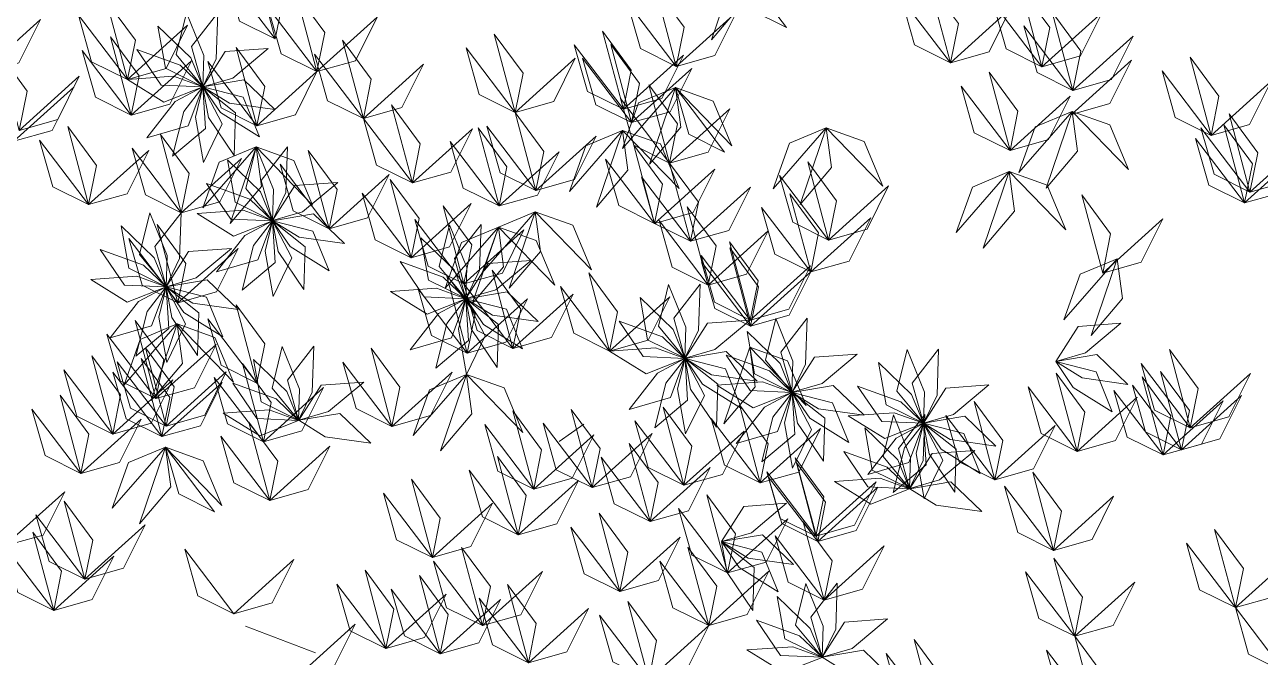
# Model space of a CAD drawing. Header units: inches. Extents: x 4350 to 28384, y -6772 to 993.
# Drawn here: x 19283.8 to 19375.3, y -725.1 to -678.2 of the extents above; entities that cross this region are included whole.
import ezdxf

# ---------------------------------------------------------------- set-up
doc = ezdxf.new("R2010")
doc.units = ezdxf.units.IN
doc.header["$MEASUREMENT"] = 0
doc.layers.add('ARREDAMENTO', color=2, linetype='Continuous', lineweight=18)

# ---------------------------------------------------------------- blocks, each defined once
blk = doc.blocks.new('jacaranda')
at = {"layer": 'ARREDAMENTO'}
for p, q in [((13878.14, 19468.052), (13876.322, 19469.325)), ((13876.322, 19469.325), (13878.14, 19468.052))]:
    blk.add_line(p, q, dxfattribs=at)
at = {"layer": 'ARREDAMENTO', "linetype": 'Continuous'}
blk.add_line((13901.378, 19454.361), (13896.198, 19452.372), dxfattribs=at)
at = {"layer": 'ARREDAMENTO', "lineweight": 0}
for points in [[(13861.298, 19498.724), (13863.952, 19500.045), (13864.929, 19503.498), (13861.298, 19498.724)], [(13864.929, 19503.498), (13864.539, 19500.559), (13866.855, 19497.818), (13864.929, 19503.498)], [(13899.165, 19497.875), (13898.58, 19500.781), (13900.708, 19503.671), (13899.165, 19497.875)], [(13899.165, 19497.875), (13901.819, 19499.196), (13902.796, 19502.649), (13899.165, 19497.875)], [(13849.164, 19496.109), (13848.579, 19499.015), (13850.707, 19501.905), (13849.164, 19496.109)], [(13869.471, 19495.837), (13868.886, 19498.743), (13871.013, 19501.633), (13869.471, 19495.837)], [(13842.395, 19495.809), (13841.81, 19498.715), (13843.937, 19501.605), (13842.395, 19495.809)], [(13849.164, 19496.109), (13851.818, 19497.43), (13852.795, 19500.883), (13849.164, 19496.109)], [(13896.081, 19495.458), (13895.496, 19498.364), (13897.623, 19501.254), (13896.081, 19495.458)], [(13842.395, 19495.809), (13839.542, 19496.616), (13837.942, 19499.828), (13842.395, 19495.809)], [(13840.098, 19494.063), (13839.513, 19496.969), (13841.641, 19499.859), (13840.098, 19494.063)], [(13842.395, 19495.809), (13845.048, 19497.13), (13846.025, 19500.583), (13842.395, 19495.809)], [(13849.164, 19496.109), (13846.312, 19496.916), (13844.712, 19500.128), (13849.164, 19496.109)], [(13869.471, 19495.837), (13866.618, 19496.644), (13865.019, 19499.856), (13869.471, 19495.837)], [(13869.471, 19495.837), (13872.125, 19497.158), (13873.102, 19500.611), (13869.471, 19495.837)], [(13896.081, 19495.458), (13898.735, 19496.779), (13899.712, 19500.232), (13896.081, 19495.458)], [(13903.413, 19499.819), (13903.533, 19496.412), (13904.536, 19494.336), (13905.366, 19497.306), (13903.413, 19499.819)], [(13905.744, 19499.8), (13904.467, 19496.639), (13904.54, 19494.334), (13906.506, 19496.71), (13905.744, 19499.8)], [(13910.113, 19494.867), (13909.528, 19497.774), (13911.655, 19500.664), (13910.113, 19494.867)], [(13896.081, 19495.458), (13893.228, 19496.265), (13891.629, 19499.477), (13896.081, 19495.458)], [(13910.113, 19494.867), (13907.26, 19495.674), (13905.661, 19498.887), (13910.113, 19494.867)], [(13910.113, 19494.867), (13912.767, 19496.189), (13913.744, 19499.642), (13910.113, 19494.867)], [(13921.017, 19495.299), (13918.165, 19496.106), (13916.565, 19499.318), (13921.017, 19495.299)], [(13840.098, 19494.063), (13837.246, 19494.87), (13835.646, 19498.082), (13840.098, 19494.063)], [(13840.098, 19494.063), (13842.752, 19495.384), (13843.729, 19498.837), (13840.098, 19494.063)], [(13873.39, 19492.659), (13872.805, 19495.565), (13874.933, 19498.455), (13873.39, 19492.659)], [(13881.403, 19492.435), (13880.818, 19495.342), (13882.946, 19498.232), (13881.403, 19492.435)], [(13907.865, 19498.834), (13905.414, 19496.467), (13904.542, 19494.331), (13907.305, 19495.702), (13907.865, 19498.834)], [(13909.829, 19492.237), (13909.244, 19495.143), (13911.372, 19498.033), (13909.829, 19492.237)], [(13872.779, 19491.671), (13872.194, 19494.577), (13874.322, 19497.467), (13872.779, 19491.671)], [(13873.39, 19492.659), (13876.044, 19493.98), (13877.021, 19497.433), (13873.39, 19492.659)], [(13881.403, 19492.435), (13884.057, 19493.756), (13885.034, 19497.209), (13881.403, 19492.435)], [(13892.643, 19491.977), (13892.058, 19494.883), (13894.186, 19497.773), (13892.643, 19491.977)], [(13899.703, 19497.169), (13902.314, 19494.978), (13904.529, 19494.335), (13902.877, 19496.939), (13899.703, 19497.169)], [(13900.533, 19491.439), (13899.948, 19494.345), (13902.075, 19497.235), (13900.533, 19491.439)], [(13909.411, 19497.09), (13906.208, 19495.924), (13904.543, 19494.327), (13907.625, 19494.456), (13909.411, 19497.09)], [(13829.87, 19490.726), (13829.285, 19493.632), (13831.413, 19496.522), (13829.87, 19490.726)], [(13840.206, 19492.273), (13837.354, 19493.08), (13835.754, 19496.293), (13840.206, 19492.273)], [(13873.39, 19492.659), (13870.538, 19493.466), (13868.938, 19496.678), (13873.39, 19492.659)], [(13872.779, 19491.671), (13875.433, 19492.992), (13876.41, 19496.445), (13872.779, 19491.671)], [(13881.403, 19492.435), (13878.551, 19493.242), (13876.951, 19496.454), (13881.403, 19492.435)], [(13892.643, 19491.977), (13895.297, 19493.298), (13896.274, 19496.751), (13892.643, 19491.977)], [(13900.533, 19491.439), (13903.187, 19492.76), (13904.164, 19496.213), (13900.533, 19491.439)], [(13909.829, 19492.237), (13906.977, 19493.044), (13905.377, 19496.256), (13909.829, 19492.237)], [(13909.829, 19492.237), (13912.483, 19493.558), (13913.46, 19497.011), (13909.829, 19492.237)], [(13918.132, 19491.097), (13917.547, 19494.003), (13919.674, 19496.893), (13918.132, 19491.097)], [(13829.87, 19490.726), (13832.524, 19492.047), (13833.501, 19495.5), (13829.87, 19490.726)], [(13844.756, 19489.607), (13844.171, 19492.513), (13846.298, 19495.403), (13844.756, 19489.607)], [(13872.779, 19491.671), (13869.927, 19492.477), (13868.327, 19495.69), (13872.779, 19491.671)], [(13892.643, 19491.977), (13889.791, 19492.783), (13888.191, 19495.996), (13892.643, 19491.977)], [(13900.533, 19491.439), (13897.68, 19492.246), (13896.081, 19495.458), (13900.533, 19491.439)], [(13829.87, 19490.726), (13827.018, 19491.533), (13825.418, 19494.745), (13829.87, 19490.726)], [(13844.756, 19489.607), (13847.409, 19490.928), (13848.386, 19494.381), (13844.756, 19489.607)], [(13869.962, 19488.675), (13869.377, 19491.581), (13871.505, 19494.471), (13869.962, 19488.675)], [(13899.19, 19492.638), (13902.565, 19493.113), (13904.525, 19494.329), (13901.484, 19494.843), (13899.19, 19492.638)], [(13900.338, 19490.611), (13903.229, 19492.417), (13904.525, 19494.325), (13901.538, 19493.558), (13900.338, 19490.611)], [(13902.213, 19489.225), (13904.119, 19492.051), (13904.527, 19494.321), (13902.11, 19492.406), (13902.213, 19489.225)], [(13904.488, 19488.722), (13905.08, 19492.079), (13904.53, 19494.319), (13903.101, 19491.586), (13904.488, 19488.722)], [(13906.772, 19489.188), (13905.947, 19492.495), (13904.534, 19494.318), (13904.34, 19491.24), (13906.772, 19489.188)], [(13908.669, 19490.543), (13906.57, 19493.229), (13904.537, 19494.319), (13905.612, 19491.428), (13908.669, 19490.543)], [(13910.113, 19494.867), (13906.713, 19495.105), (13904.542, 19494.324), (13907.41, 19493.188), (13910.113, 19494.867)], [(13918.132, 19491.097), (13915.279, 19491.904), (13913.68, 19495.116), (13918.132, 19491.097)], [(13918.538, 19490.293), (13915.685, 19491.099), (13914.086, 19494.312), (13918.538, 19490.293)], [(13844.756, 19489.607), (13841.903, 19490.414), (13840.303, 19493.626), (13844.756, 19489.607)], [(13869.523, 19494.27), (13866.731, 19493.275), (13865.349, 19489.963), (13869.523, 19494.27)], [(13865.892, 19489.496), (13868.546, 19490.817), (13869.523, 19494.27), (13865.892, 19489.496)], [(13869.523, 19494.27), (13869.133, 19491.331), (13871.449, 19488.59), (13869.523, 19494.27)], [(13869.523, 19494.27), (13872.259, 19493.129), (13873.464, 19489.749), (13869.523, 19494.27)], [(13869.962, 19488.675), (13872.616, 19489.996), (13873.593, 19493.449), (13869.962, 19488.675)], [(13840.15, 19492.496), (13837.358, 19491.501), (13835.977, 19488.189), (13840.15, 19492.496)], [(13840.15, 19492.496), (13839.761, 19489.557), (13842.076, 19486.816), (13840.15, 19492.496)], [(13840.15, 19492.496), (13842.887, 19491.355), (13844.092, 19487.975), (13840.15, 19492.496)], [(13869.962, 19488.675), (13867.11, 19489.481), (13865.51, 19492.694), (13869.962, 19488.675)], [(13889.013, 19487.203), (13888.428, 19490.109), (13890.555, 19492.999), (13889.013, 19487.203)], [(13826.985, 19486.524), (13826.4, 19489.43), (13828.527, 19492.32), (13826.985, 19486.524)], [(13879.861, 19486.639), (13879.276, 19489.545), (13881.403, 19492.435), (13879.861, 19486.639)], [(13889.013, 19487.203), (13891.666, 19488.524), (13892.643, 19491.977), (13889.013, 19487.203)], [(13827.391, 19485.719), (13826.806, 19488.625), (13828.933, 19491.515), (13827.391, 19485.719)], [(13826.985, 19486.524), (13829.639, 19487.845), (13830.616, 19491.298), (13826.985, 19486.524)], [(13858.359, 19491.281), (13855.567, 19490.286), (13854.185, 19486.974), (13858.359, 19491.281)], [(13858.359, 19491.281), (13857.969, 19488.343), (13860.285, 19485.601), (13858.359, 19491.281)], [(13858.359, 19491.281), (13861.095, 19490.14), (13862.3, 19486.76), (13858.359, 19491.281)], [(13873.442, 19491.092), (13870.65, 19490.097), (13869.269, 19486.785), (13873.442, 19491.092)], [(13873.442, 19491.092), (13873.053, 19488.154), (13875.368, 19485.412), (13873.442, 19491.092)], [(13873.442, 19491.092), (13876.179, 19489.951), (13877.384, 19486.571), (13873.442, 19491.092)], [(13879.861, 19486.639), (13877.008, 19487.446), (13875.409, 19490.658), (13879.861, 19486.639)], [(13879.861, 19486.639), (13882.515, 19487.96), (13883.492, 19491.413), (13879.861, 19486.639)], [(13882.597, 19485.498), (13882.012, 19488.404), (13884.139, 19491.294), (13882.597, 19485.498)], [(13889.013, 19487.203), (13886.16, 19488.009), (13884.56, 19491.222), (13889.013, 19487.203)], [(13906.13, 19484.999), (13905.545, 19487.905), (13907.672, 19490.795), (13906.13, 19484.999)], [(13912.994, 19485.597), (13912.409, 19488.503), (13914.537, 19491.393), (13912.994, 19485.597)], [(13826.985, 19486.524), (13824.132, 19487.33), (13822.533, 19490.543), (13826.985, 19486.524)], [(13827.391, 19485.719), (13824.538, 19486.526), (13822.939, 19489.738), (13827.391, 19485.719)], [(13827.391, 19485.719), (13830.045, 19487.04), (13831.022, 19490.493), (13827.391, 19485.719)], [(13871.074, 19484.2), (13870.489, 19487.106), (13872.616, 19489.996), (13871.074, 19484.2)], [(13882.597, 19485.498), (13885.251, 19486.819), (13886.228, 19490.272), (13882.597, 19485.498)], [(13900.585, 19489.872), (13897.793, 19488.876), (13896.411, 19485.565), (13900.585, 19489.872)], [(13898.255, 19489.891), (13898.374, 19486.484), (13899.378, 19484.408), (13900.207, 19487.379), (13898.255, 19489.891)], [(13900.585, 19489.872), (13899.309, 19486.712), (13899.381, 19484.406), (13901.347, 19486.783), (13900.585, 19489.872)], [(13900.585, 19489.872), (13900.196, 19486.933), (13902.511, 19484.192), (13900.585, 19489.872)], [(13900.585, 19489.872), (13903.321, 19488.731), (13904.527, 19485.351), (13900.585, 19489.872)], [(13906.13, 19484.999), (13908.784, 19486.32), (13909.761, 19489.773), (13906.13, 19484.999)], [(13912.994, 19485.597), (13915.648, 19486.918), (13916.625, 19490.371), (13912.994, 19485.597)], [(13871.074, 19484.2), (13873.728, 19485.521), (13874.705, 19488.974), (13871.074, 19484.2)], [(13882.597, 19485.498), (13879.744, 19486.305), (13878.145, 19489.517), (13882.597, 19485.498)], [(13895.178, 19483.813), (13894.593, 19486.719), (13896.721, 19489.609), (13895.178, 19483.813)], [(13902.707, 19488.907), (13900.255, 19486.539), (13899.383, 19484.403), (13902.146, 19485.774), (13902.707, 19488.907)], [(13906.13, 19484.999), (13903.277, 19485.806), (13901.678, 19489.018), (13906.13, 19484.999)], [(13912.994, 19485.597), (13910.142, 19486.403), (13908.542, 19489.616), (13912.994, 19485.597)], [(13844.808, 19488.04), (13842.016, 19487.045), (13840.634, 19483.733), (13844.808, 19488.04)], [(13844.808, 19488.04), (13844.418, 19485.101), (13846.734, 19482.36), (13844.808, 19488.04)], [(13844.808, 19488.04), (13847.544, 19486.899), (13848.749, 19483.519), (13844.808, 19488.04)], [(13858.198, 19482.969), (13857.614, 19485.875), (13859.741, 19488.765), (13858.198, 19482.969)], [(13871.074, 19484.2), (13868.221, 19485.006), (13866.622, 19488.219), (13871.074, 19484.2)], [(13868.42, 19482.878), (13867.835, 19485.785), (13869.962, 19488.675), (13868.42, 19482.878)], [(13895.178, 19483.813), (13897.832, 19485.134), (13898.809, 19488.587), (13895.178, 19483.813)], [(13858.198, 19482.969), (13855.346, 19483.775), (13853.746, 19486.988), (13858.198, 19482.969)], [(13858.198, 19482.969), (13860.852, 19484.29), (13861.829, 19487.743), (13858.198, 19482.969)], [(13868.42, 19482.878), (13871.074, 19484.2), (13872.051, 19487.653), (13868.42, 19482.878)], [(13889.109, 19481.663), (13888.524, 19484.569), (13890.651, 19487.459), (13889.109, 19481.663)], [(13895.178, 19483.813), (13892.326, 19484.62), (13890.726, 19487.832), (13895.178, 19483.813)], [(13894.544, 19487.241), (13897.155, 19485.05), (13899.371, 19484.407), (13897.718, 19487.011), (13894.544, 19487.241)], [(13904.252, 19487.162), (13901.049, 19485.996), (13899.384, 19484.4), (13902.466, 19484.528), (13904.252, 19487.162)], [(13837.888, 19480.521), (13837.303, 19483.427), (13839.431, 19486.317), (13837.888, 19480.521)], [(13859.517, 19480.607), (13858.932, 19483.513), (13861.059, 19486.403), (13859.517, 19480.607)], [(13868.42, 19482.878), (13865.567, 19483.685), (13863.968, 19486.898), (13868.42, 19482.878)], [(13889.109, 19481.663), (13891.763, 19482.984), (13892.74, 19486.437), (13889.109, 19481.663)], [(13859.517, 19480.607), (13862.171, 19481.928), (13863.148, 19485.381), (13859.517, 19480.607)], [(13867.111, 19479.636), (13866.526, 19482.542), (13868.654, 19485.432), (13867.111, 19479.636)], [(13885.201, 19479.718), (13884.616, 19482.624), (13886.744, 19485.514), (13885.201, 19479.718)], [(13889.109, 19481.663), (13886.256, 19482.469), (13884.657, 19485.682), (13889.109, 19481.663)], [(13904.954, 19484.94), (13901.554, 19485.177), (13899.384, 19484.396), (13902.251, 19483.26), (13904.954, 19484.94)], [(13837.888, 19480.521), (13835.036, 19481.327), (13833.436, 19484.54), (13837.888, 19480.521)], [(13859.517, 19480.607), (13856.664, 19481.414), (13855.065, 19484.626), (13859.517, 19480.607)], [(13867.111, 19479.636), (13869.765, 19480.957), (13870.742, 19484.41), (13867.111, 19479.636)], [(13879.913, 19485.072), (13877.121, 19484.077), (13875.739, 19480.765), (13879.913, 19485.072)], [(13879.913, 19485.072), (13879.524, 19482.133), (13881.839, 19479.392), (13879.913, 19485.072)], [(13879.913, 19485.072), (13882.649, 19483.931), (13883.855, 19480.551), (13879.913, 19485.072)], [(13885.201, 19479.718), (13887.855, 19481.039), (13888.832, 19484.492), (13885.201, 19479.718)], [(13894.031, 19482.711), (13897.406, 19483.185), (13899.367, 19484.401), (13896.325, 19484.915), (13894.031, 19482.711)], [(13895.18, 19480.683), (13898.07, 19482.489), (13899.367, 19484.397), (13896.379, 19483.63), (13895.18, 19480.683)], [(13897.054, 19479.298), (13898.96, 19482.123), (13899.368, 19484.394), (13896.951, 19482.478), (13897.054, 19479.298)], [(13899.33, 19478.794), (13899.921, 19482.151), (13899.371, 19484.391), (13897.942, 19481.658), (13899.33, 19478.794)], [(13901.613, 19479.26), (13900.789, 19482.568), (13899.375, 19484.39), (13899.181, 19481.312), (13901.613, 19479.26)], [(13903.51, 19480.615), (13901.411, 19483.301), (13899.378, 19484.391), (13900.453, 19481.5), (13903.51, 19480.615)], [(13906.13, 19484.999), (13906.249, 19481.593), (13907.253, 19479.516), (13908.082, 19482.487), (13906.13, 19484.999)], [(13908.46, 19484.98), (13907.184, 19481.82), (13907.256, 19479.514), (13909.222, 19481.891), (13908.46, 19484.98)], [(13867.111, 19479.636), (13864.259, 19480.442), (13862.659, 19483.655), (13867.111, 19479.636)], [(13882.649, 19483.931), (13879.857, 19482.936), (13878.475, 19479.624), (13882.649, 19483.931)], [(13885.201, 19479.718), (13882.349, 19480.524), (13880.749, 19483.737), (13885.201, 19479.718)], [(13882.649, 19483.931), (13882.26, 19480.993), (13884.575, 19478.251), (13882.649, 19483.931)], [(13882.649, 19483.931), (13885.385, 19482.79), (13886.591, 19479.41), (13882.649, 19483.931)], [(13883.93, 19484.113), (13884.05, 19480.707), (13885.054, 19478.63), (13885.883, 19481.601), (13883.93, 19484.113)], [(13886.261, 19484.094), (13884.984, 19480.934), (13885.057, 19478.629), (13887.023, 19481.005), (13886.261, 19484.094)], [(13906.374, 19478.317), (13905.789, 19481.223), (13907.917, 19484.113), (13906.374, 19478.317)], [(13910.582, 19484.015), (13908.13, 19481.647), (13907.258, 19479.511), (13910.021, 19480.883), (13910.582, 19484.015)], [(13863.995, 19477.044), (13863.41, 19479.95), (13865.537, 19482.84), (13863.995, 19477.044)], [(13888.382, 19483.129), (13885.931, 19480.761), (13885.059, 19478.626), (13887.822, 19479.997), (13888.382, 19483.129)], [(13906.374, 19478.317), (13909.028, 19479.638), (13910.005, 19483.091), (13906.374, 19478.317)], [(13836.823, 19481.583), (13836.433, 19478.644), (13838.748, 19475.903), (13836.823, 19481.583)], [(13836.823, 19481.583), (13839.559, 19480.442), (13840.764, 19477.062), (13836.823, 19481.583)], [(13863.969, 19476.588), (13863.384, 19479.494), (13865.512, 19482.384), (13863.969, 19476.588)], [(13863.995, 19477.044), (13866.649, 19478.365), (13867.626, 19481.818), (13863.995, 19477.044)], [(13906.374, 19478.317), (13903.522, 19479.124), (13901.922, 19482.336), (13906.374, 19478.317)], [(13902.419, 19482.349), (13905.031, 19480.159), (13907.246, 19479.515), (13905.593, 19482.119), (13902.419, 19482.349)], [(13912.127, 19482.27), (13908.924, 19481.104), (13907.259, 19479.508), (13910.341, 19479.637), (13912.127, 19482.27)], [(13863.969, 19476.588), (13861.117, 19477.395), (13859.517, 19480.607), (13863.969, 19476.588)], [(13863.995, 19477.044), (13861.142, 19477.85), (13859.543, 19481.063), (13863.995, 19477.044)], [(13863.969, 19476.588), (13866.623, 19477.909), (13867.6, 19481.362), (13863.969, 19476.588)], [(13880.22, 19481.464), (13882.831, 19479.273), (13885.046, 19478.629), (13883.394, 19481.234), (13880.22, 19481.464)], [(13881.57, 19474.943), (13880.986, 19477.85), (13883.113, 19480.74), (13881.57, 19474.943)], [(13889.928, 19481.385), (13886.725, 19480.219), (13885.06, 19478.622), (13888.142, 19478.751), (13889.928, 19481.385)], [(13867.705, 19479.693), (13867.824, 19476.287), (13868.828, 19474.21), (13869.658, 19477.181), (13867.705, 19479.693)], [(13870.036, 19479.675), (13868.759, 19476.514), (13868.832, 19474.209), (13870.798, 19476.585), (13870.036, 19479.675)], [(13874.405, 19474.742), (13873.82, 19477.648), (13875.947, 19480.538), (13874.405, 19474.742)], [(13881.57, 19474.943), (13884.224, 19476.264), (13885.201, 19479.718), (13881.57, 19474.943)], [(13884.953, 19474.584), (13884.368, 19477.49), (13886.496, 19480.38), (13884.953, 19474.584)], [(13901.906, 19477.819), (13905.281, 19478.293), (13907.242, 19479.509), (13904.2, 19480.024), (13901.906, 19477.819)], [(13912.829, 19480.048), (13909.429, 19480.285), (13907.259, 19479.504), (13910.127, 19478.368), (13912.829, 19480.048)], [(13874.405, 19474.742), (13871.552, 19475.549), (13869.953, 19478.761), (13874.405, 19474.742)], [(13874.405, 19474.742), (13877.058, 19476.063), (13878.035, 19479.516), (13874.405, 19474.742)], [(13881.57, 19474.943), (13878.718, 19475.75), (13877.118, 19478.963), (13881.57, 19474.943)], [(13879.707, 19476.933), (13883.082, 19477.408), (13885.042, 19478.623), (13882.001, 19479.138), (13879.707, 19476.933)], [(13884.953, 19474.584), (13887.607, 19475.905), (13888.584, 19479.358), (13884.953, 19474.584)], [(13890.63, 19479.162), (13887.23, 19479.4), (13885.059, 19478.618), (13887.927, 19477.483), (13890.63, 19479.162)], [(13903.055, 19475.791), (13905.945, 19477.597), (13907.242, 19479.505), (13904.254, 19478.738), (13903.055, 19475.791)], [(13904.929, 19474.406), (13906.835, 19477.232), (13907.243, 19479.502), (13904.826, 19477.586), (13904.929, 19474.406)], [(13907.205, 19473.903), (13907.796, 19477.259), (13907.246, 19479.499), (13905.817, 19476.766), (13907.205, 19473.903)], [(13909.488, 19474.369), (13908.664, 19477.676), (13907.25, 19479.498), (13907.056, 19476.42), (13909.488, 19474.369)], [(13911.385, 19475.723), (13909.286, 19478.409), (13907.254, 19479.499), (13908.328, 19476.608), (13911.385, 19475.723)], [(13872.157, 19478.709), (13869.705, 19476.341), (13868.834, 19474.206), (13871.597, 19475.577), (13872.157, 19478.709)], [(13884.953, 19474.584), (13882.101, 19475.391), (13880.501, 19478.603), (13884.953, 19474.584)], [(13880.856, 19474.905), (13883.746, 19476.712), (13885.042, 19478.62), (13882.055, 19477.853), (13880.856, 19474.905)], [(13882.73, 19473.52), (13884.636, 19476.346), (13885.044, 19478.616), (13882.627, 19476.7), (13882.73, 19473.52)], [(13885.006, 19473.017), (13885.597, 19476.374), (13885.047, 19478.614), (13883.618, 19475.88), (13885.006, 19473.017)], [(13887.289, 19473.483), (13886.464, 19476.79), (13885.051, 19478.613), (13884.857, 19475.534), (13887.289, 19473.483)], [(13889.186, 19474.838), (13887.087, 19477.523), (13885.054, 19478.613), (13886.129, 19475.722), (13889.186, 19474.838)], [(13900.531, 19472.367), (13899.946, 19475.273), (13902.073, 19478.163), (13900.531, 19472.367)], [(13859.778, 19477.17), (13859.897, 19473.764), (13860.901, 19471.687), (13861.731, 19474.658), (13859.778, 19477.17)], [(13862.108, 19477.151), (13860.832, 19473.991), (13860.904, 19471.685), (13862.871, 19474.062), (13862.108, 19477.151)], [(13863.995, 19477.044), (13866.606, 19474.853), (13868.821, 19474.209), (13867.168, 19476.814), (13863.995, 19477.044)], [(13873.702, 19476.965), (13870.5, 19475.799), (13868.835, 19474.202), (13871.917, 19474.331), (13873.702, 19476.965)], [(13900.531, 19472.367), (13903.185, 19473.688), (13904.162, 19477.141), (13900.531, 19472.367)], [(13908.01, 19471.222), (13907.425, 19474.128), (13909.552, 19477.018), (13908.01, 19471.222)], [(13836.547, 19476.805), (13839.158, 19474.614), (13841.373, 19473.971), (13839.72, 19476.575), (13836.547, 19476.805)], [(13864.23, 19476.186), (13861.778, 19473.818), (13860.907, 19471.682), (13863.669, 19473.054), (13864.23, 19476.186)], [(13906.427, 19476.75), (13903.634, 19475.755), (13902.253, 19472.443), (13906.427, 19476.75)], [(13906.427, 19476.75), (13906.037, 19473.811), (13908.353, 19471.07), (13906.427, 19476.75)], [(13906.427, 19476.75), (13909.163, 19475.609), (13910.368, 19472.229), (13906.427, 19476.75)], [(13908.01, 19471.222), (13910.663, 19472.543), (13911.64, 19475.996), (13908.01, 19471.222)], [(13896.317, 19475.099), (13896.436, 19471.692), (13897.44, 19469.616), (13898.27, 19472.586), (13896.317, 19475.099)], [(13898.648, 19475.08), (13897.371, 19471.919), (13897.444, 19469.614), (13899.41, 19471.99), (13898.648, 19475.08)], [(13908.01, 19471.222), (13905.157, 19472.029), (13903.557, 19475.241), (13908.01, 19471.222)], [(13831.404, 19469.051), (13830.819, 19471.957), (13832.946, 19474.847), (13831.404, 19469.051)], [(13836.033, 19472.275), (13839.409, 19472.749), (13841.369, 19473.965), (13838.328, 19474.479), (13836.033, 19472.275)], [(13850.041, 19474.882), (13850.161, 19471.476), (13851.164, 19469.399), (13851.994, 19472.37), (13850.041, 19474.882)], [(13852.372, 19474.863), (13851.095, 19471.703), (13851.168, 19469.398), (13853.134, 19471.774), (13852.372, 19474.863)], [(13856.068, 19474.52), (13858.679, 19472.329), (13860.894, 19471.686), (13859.241, 19474.29), (13856.068, 19474.52)], [(13864.021, 19475.021), (13861.229, 19474.026), (13859.848, 19470.714), (13864.021, 19475.021)], [(13865.775, 19474.441), (13862.572, 19473.275), (13860.908, 19471.679), (13863.989, 19471.808), (13865.775, 19474.441)], [(13863.481, 19472.513), (13866.857, 19472.988), (13868.817, 19474.203), (13865.776, 19474.718), (13863.481, 19472.513)], [(13864.021, 19475.021), (13863.632, 19472.082), (13865.947, 19469.341), (13864.021, 19475.021)], [(13864.63, 19470.485), (13867.521, 19472.292), (13868.817, 19474.2), (13865.83, 19473.433), (13864.63, 19470.485)], [(13866.505, 19469.1), (13868.41, 19471.926), (13868.819, 19474.196), (13866.401, 19472.28), (13866.505, 19469.1)], [(13868.78, 19468.597), (13869.372, 19471.954), (13868.822, 19474.194), (13867.392, 19471.46), (13868.78, 19468.597)], [(13871.064, 19469.063), (13870.239, 19472.37), (13868.825, 19474.193), (13868.631, 19471.114), (13871.064, 19469.063)], [(13872.96, 19470.418), (13870.862, 19473.103), (13868.829, 19474.193), (13869.904, 19471.302), (13872.96, 19470.418)], [(13874.405, 19474.742), (13871.004, 19474.98), (13868.834, 19474.198), (13871.702, 19473.063), (13874.405, 19474.742)], [(13890.532, 19469.155), (13889.947, 19472.061), (13892.075, 19474.951), (13890.532, 19469.155)], [(13907.246, 19469.18), (13906.661, 19472.087), (13908.788, 19474.977), (13907.246, 19469.18)], [(13907.563, 19468.401), (13906.978, 19471.308), (13909.106, 19474.198), (13907.563, 19468.401)], [(13911.206, 19468.584), (13910.621, 19471.49), (13912.748, 19474.38), (13911.206, 19468.584)], [(13831.404, 19469.051), (13834.058, 19470.372), (13835.034, 19473.825), (13831.404, 19469.051)], [(13837.182, 19470.247), (13840.073, 19472.053), (13841.369, 19473.961), (13838.382, 19473.194), (13837.182, 19470.247)], [(13854.493, 19473.898), (13852.042, 19471.53), (13851.17, 19469.395), (13853.933, 19470.766), (13854.493, 19473.898)], [(13890.532, 19469.155), (13893.186, 19470.476), (13894.163, 19473.929), (13890.532, 19469.155)], [(13900.769, 19474.115), (13898.318, 19471.747), (13897.446, 19469.611), (13900.209, 19470.982), (13900.769, 19474.115)], [(13900.052, 19468.016), (13899.467, 19470.922), (13901.594, 19473.812), (13900.052, 19468.016)], [(13907.246, 19469.18), (13909.9, 19470.502), (13910.877, 19473.955), (13907.246, 19469.18)], [(13911.206, 19468.584), (13913.86, 19469.905), (13914.837, 19473.358), (13911.206, 19468.584)], [(13831.404, 19469.051), (13828.551, 19469.858), (13826.952, 19473.07), (13831.404, 19469.051)], [(13832.06, 19467.428), (13831.475, 19470.335), (13833.602, 19473.225), (13832.06, 19467.428)], [(13833.426, 19467.044), (13832.841, 19469.95), (13834.969, 19472.84), (13833.426, 19467.044)], [(13839.792, 19467.31), (13839.208, 19470.216), (13841.335, 19473.106), (13839.792, 19467.31)], [(13866.477, 19472.219), (13863.077, 19472.456), (13860.907, 19471.675), (13863.775, 19470.539), (13866.477, 19472.219)], [(13885.006, 19473.017), (13882.213, 19472.022), (13880.832, 19468.71), (13885.006, 19473.017)], [(13885.006, 19473.017), (13884.616, 19470.078), (13886.931, 19467.337), (13885.006, 19473.017)], [(13885.006, 19473.017), (13887.742, 19471.876), (13888.947, 19468.496), (13885.006, 19473.017)], [(13890.532, 19469.155), (13887.68, 19469.961), (13886.08, 19473.174), (13890.532, 19469.155)], [(13892.607, 19472.449), (13895.218, 19470.258), (13897.433, 19469.615), (13895.781, 19472.219), (13892.607, 19472.449)], [(13902.315, 19472.37), (13899.112, 19471.204), (13897.447, 19469.607), (13900.529, 19469.736), (13902.315, 19472.37)], [(13900.052, 19468.016), (13902.706, 19469.337), (13903.683, 19472.79), (13900.052, 19468.016)], [(13907.246, 19469.18), (13904.393, 19469.987), (13902.794, 19473.2), (13907.246, 19469.18)], [(13907.563, 19468.401), (13904.711, 19469.208), (13903.111, 19472.421), (13907.563, 19468.401)], [(13911.206, 19468.584), (13908.353, 19469.39), (13906.754, 19472.603), (13911.206, 19468.584)], [(13907.563, 19468.401), (13910.217, 19469.722), (13911.194, 19473.175), (13907.563, 19468.401)], [(13832.06, 19467.428), (13829.207, 19468.235), (13827.608, 19471.448), (13832.06, 19467.428)], [(13832.06, 19467.428), (13834.713, 19468.749), (13835.69, 19472.203), (13832.06, 19467.428)], [(13833.426, 19467.044), (13836.08, 19468.365), (13837.057, 19471.818), (13833.426, 19467.044)], [(13839.792, 19467.31), (13842.446, 19468.631), (13843.423, 19472.084), (13839.792, 19467.31)], [(13846.331, 19472.233), (13848.942, 19470.042), (13851.157, 19469.398), (13849.505, 19472.003), (13846.331, 19472.233)], [(13856.039, 19472.153), (13852.836, 19470.988), (13851.171, 19469.391), (13854.253, 19469.52), (13856.039, 19472.153)], [(13855.554, 19469.99), (13858.929, 19470.464), (13860.89, 19471.68), (13857.848, 19472.194), (13855.554, 19469.99)], [(13856.703, 19467.962), (13859.593, 19469.768), (13860.89, 19471.676), (13857.902, 19470.909), (13856.703, 19467.962)], [(13858.577, 19466.577), (13860.483, 19469.402), (13860.892, 19471.673), (13858.474, 19469.757), (13858.577, 19466.577)], [(13860.853, 19466.074), (13861.445, 19469.43), (13860.894, 19471.67), (13859.465, 19468.937), (13860.853, 19466.074)], [(13863.137, 19466.54), (13862.312, 19469.847), (13860.898, 19471.669), (13860.704, 19468.591), (13863.137, 19466.54)], [(13865.033, 19467.894), (13862.935, 19470.58), (13860.902, 19471.67), (13861.977, 19468.779), (13865.033, 19467.894)], [(13900.052, 19468.016), (13897.199, 19468.823), (13895.6, 19472.035), (13900.052, 19468.016)], [(13913.561, 19465.673), (13912.976, 19468.579), (13915.103, 19471.469), (13913.561, 19465.673)], [(13833.426, 19467.044), (13830.574, 19467.85), (13828.974, 19471.063), (13833.426, 19467.044)], [(13839.792, 19467.31), (13836.94, 19468.117), (13835.34, 19471.329), (13839.792, 19467.31)], [(13845.875, 19465.202), (13845.29, 19468.108), (13847.417, 19470.998), (13845.875, 19465.202)], [(13863.251, 19464.971), (13862.666, 19467.878), (13864.794, 19470.768), (13863.251, 19464.971)], [(13868.907, 19464.794), (13868.322, 19467.701), (13870.449, 19470.591), (13868.907, 19464.794)], [(13845.818, 19467.702), (13849.193, 19468.177), (13851.153, 19469.392), (13848.112, 19469.907), (13845.818, 19467.702)], [(13845.875, 19465.202), (13848.528, 19466.523), (13849.505, 19469.976), (13845.875, 19465.202)], [(13851.066, 19470.033), (13851.185, 19466.626), (13852.189, 19464.55), (13853.019, 19467.521), (13851.066, 19470.033)], [(13856.741, 19469.931), (13853.341, 19470.169), (13851.17, 19469.387), (13854.038, 19468.252), (13856.741, 19469.931)], [(13853.397, 19470.014), (13852.12, 19466.854), (13852.193, 19464.548), (13854.159, 19466.925), (13853.397, 19470.014)], [(13863.251, 19464.971), (13865.905, 19466.293), (13866.882, 19469.746), (13863.251, 19464.971)], [(13875.705, 19464.623), (13875.12, 19467.53), (13877.248, 19470.42), (13875.705, 19464.623)], [(13880.03, 19464.515), (13879.445, 19467.421), (13881.573, 19470.311), (13880.03, 19464.515)], [(13892.093, 19467.918), (13895.469, 19468.393), (13897.429, 19469.609), (13894.388, 19470.123), (13892.093, 19467.918)], [(13903.017, 19470.147), (13899.617, 19470.385), (13897.446, 19469.604), (13900.314, 19468.468), (13903.017, 19470.147)], [(13913.561, 19465.673), (13910.708, 19466.479), (13909.108, 19469.692), (13913.561, 19465.673)], [(13913.561, 19465.673), (13916.214, 19466.994), (13917.191, 19470.447), (13913.561, 19465.673)], [(13845.875, 19465.202), (13843.022, 19466.009), (13841.422, 19469.221), (13845.875, 19465.202)], [(13846.966, 19465.674), (13849.857, 19467.481), (13851.153, 19469.388), (13848.166, 19468.622), (13846.966, 19465.674)], [(13848.841, 19464.289), (13850.747, 19467.115), (13851.155, 19469.385), (13848.738, 19467.469), (13848.841, 19464.289)], [(13851.116, 19463.786), (13851.708, 19467.143), (13851.158, 19469.383), (13849.729, 19466.649), (13851.116, 19463.786)], [(13853.4, 19464.252), (13852.575, 19467.559), (13851.161, 19469.382), (13850.968, 19466.303), (13853.4, 19464.252)], [(13855.297, 19465.606), (13853.198, 19468.292), (13851.165, 19469.382), (13852.24, 19466.491), (13855.297, 19465.606)], [(13855.518, 19469.049), (13853.066, 19466.681), (13852.195, 19464.545), (13854.958, 19465.916), (13855.518, 19469.049)], [(13863.251, 19464.971), (13860.399, 19465.778), (13858.799, 19468.991), (13863.251, 19464.971)], [(13868.907, 19464.794), (13866.054, 19465.601), (13864.455, 19468.814), (13868.907, 19464.794)], [(13868.907, 19464.794), (13871.561, 19466.116), (13872.538, 19469.569), (13868.907, 19464.794)], [(13875.705, 19464.623), (13878.359, 19465.945), (13879.336, 19469.398), (13875.705, 19464.623)], [(13880.03, 19464.515), (13882.684, 19465.836), (13883.661, 19469.289), (13880.03, 19464.515)], [(13899.573, 19463.665), (13898.988, 19466.571), (13901.116, 19469.461), (13899.573, 19463.665)], [(13871.408, 19462.102), (13870.823, 19465.009), (13872.95, 19467.899), (13871.408, 19462.102)], [(13875.705, 19464.623), (13872.853, 19465.43), (13871.253, 19468.643), (13875.705, 19464.623)], [(13880.03, 19464.515), (13877.178, 19465.321), (13875.578, 19468.534), (13880.03, 19464.515)], [(13899.573, 19463.665), (13902.227, 19464.986), (13903.204, 19468.439), (13899.573, 19463.665)], [(13847.356, 19467.383), (13849.967, 19465.192), (13852.182, 19464.549), (13850.53, 19467.153), (13847.356, 19467.383)], [(13857.064, 19467.304), (13853.861, 19466.138), (13852.196, 19464.541), (13855.278, 19464.67), (13857.064, 19467.304)], [(13871.408, 19462.102), (13874.062, 19463.424), (13875.039, 19466.877), (13871.408, 19462.102)], [(13881.171, 19461.134), (13880.587, 19464.04), (13882.714, 19466.93), (13881.171, 19461.134)], [(13899.573, 19463.665), (13896.721, 19464.472), (13895.121, 19467.684), (13899.573, 19463.665)], [(13907.298, 19467.614), (13904.506, 19466.618), (13903.125, 19463.306), (13907.298, 19467.614)], [(13903.668, 19462.839), (13906.321, 19464.16), (13907.298, 19467.614), (13903.668, 19462.839)], [(13907.298, 19467.614), (13906.909, 19464.675), (13909.224, 19461.933), (13907.298, 19467.614)], [(13907.298, 19467.614), (13910.034, 19466.473), (13911.24, 19463.092), (13907.298, 19467.614)], [(13859, 19460.633), (13858.415, 19463.539), (13860.543, 19466.429), (13859, 19460.633)], [(13859.13, 19461.022), (13858.545, 19463.928), (13860.672, 19466.818), (13859.13, 19461.022)], [(13871.408, 19462.102), (13868.555, 19462.909), (13866.956, 19466.122), (13871.408, 19462.102)], [(13841.534, 19459.965), (13840.949, 19462.871), (13843.076, 19465.761), (13841.534, 19459.965)], [(13846.842, 19462.853), (13850.218, 19463.327), (13852.178, 19464.543), (13849.137, 19465.057), (13846.842, 19462.853)], [(13857.766, 19465.082), (13854.366, 19465.319), (13852.195, 19464.538), (13855.063, 19463.402), (13857.766, 19465.082)], [(13859.13, 19461.022), (13856.277, 19461.829), (13854.678, 19465.041), (13859.13, 19461.022)], [(13859, 19460.633), (13861.654, 19461.954), (13862.631, 19465.407), (13859, 19460.633)], [(13859.13, 19461.022), (13861.784, 19462.343), (13862.761, 19465.796), (13859.13, 19461.022)], [(13881.171, 19461.134), (13878.319, 19461.941), (13876.719, 19465.153), (13881.171, 19461.134)], [(13881.171, 19461.134), (13883.825, 19462.455), (13884.802, 19465.908), (13881.171, 19461.134)], [(13887.532, 19459.44), (13886.947, 19462.346), (13889.075, 19465.236), (13887.532, 19459.44)], [(13841.534, 19459.965), (13844.188, 19461.286), (13845.165, 19464.739), (13841.534, 19459.965)], [(13859, 19460.633), (13856.147, 19461.44), (13854.548, 19464.652), (13859, 19460.633)], [(13865.667, 19458.298), (13865.082, 19461.204), (13867.209, 19464.094), (13865.667, 19458.298)], [(13865.667, 19458.298), (13865.082, 19461.204), (13867.209, 19464.094), (13865.667, 19458.298)], [(13887.532, 19459.44), (13890.186, 19460.761), (13891.163, 19464.214), (13887.532, 19459.44)], [(13919.209, 19460.298), (13916.356, 19461.105), (13914.757, 19464.317), (13919.209, 19460.298)], [(13841.534, 19459.965), (13838.681, 19460.771), (13837.082, 19463.984), (13841.534, 19459.965)], [(13861.297, 19463.46), (13863.908, 19461.269), (13866.124, 19460.626), (13864.471, 19463.23), (13861.297, 19463.46)], [(13887.532, 19459.44), (13884.68, 19460.247), (13883.08, 19463.459), (13887.532, 19459.44)], [(13913.261, 19457.833), (13912.676, 19460.739), (13914.803, 19463.629), (13913.261, 19457.833)], [(13865.667, 19458.298), (13862.814, 19459.105), (13861.215, 19462.317), (13865.667, 19458.298)], [(13865.667, 19458.298), (13862.814, 19459.105), (13861.215, 19462.317), (13865.667, 19458.298)], [(13865.667, 19458.298), (13868.321, 19459.619), (13869.298, 19463.072), (13865.667, 19458.298)], [(13865.667, 19458.298), (13868.321, 19459.619), (13869.298, 19463.072), (13865.667, 19458.298)], [(13873.639, 19456.921), (13873.054, 19459.827), (13875.182, 19462.717), (13873.639, 19456.921)], [(13913.261, 19457.833), (13915.914, 19459.154), (13916.891, 19462.607), (13913.261, 19457.833)], [(13828.062, 19455.725), (13827.477, 19458.631), (13829.604, 19461.521), (13828.062, 19455.725)], [(13858.521, 19456.282), (13857.936, 19459.188), (13860.064, 19462.078), (13858.521, 19456.282)], [(13873.639, 19456.921), (13876.293, 19458.242), (13877.27, 19461.695), (13873.639, 19456.921)], [(13913.261, 19457.833), (13910.408, 19458.64), (13908.809, 19461.852), (13913.261, 19457.833)], [(13828.062, 19455.725), (13830.716, 19457.046), (13831.693, 19460.499), (13828.062, 19455.725)], [(13858.521, 19456.282), (13861.175, 19457.603), (13862.152, 19461.056), (13858.521, 19456.282)], [(13860.784, 19458.93), (13864.159, 19459.404), (13866.119, 19460.62), (13863.078, 19461.134), (13860.784, 19458.93)], [(13861.933, 19456.902), (13864.823, 19458.708), (13866.12, 19460.616), (13863.132, 19459.849), (13861.933, 19456.902)], [(13863.807, 19455.517), (13865.713, 19458.342), (13866.121, 19460.613), (13863.704, 19458.697), (13863.807, 19455.517)], [(13873.639, 19456.921), (13870.787, 19457.728), (13869.187, 19460.94), (13873.639, 19456.921)], [(13915.578, 19455.524), (13914.993, 19458.43), (13917.12, 19461.32), (13915.578, 19455.524)], [(13828.062, 19455.725), (13825.209, 19456.531), (13823.61, 19459.744), (13828.062, 19455.725)], [(13858.521, 19456.282), (13855.669, 19457.089), (13854.069, 19460.301), (13858.521, 19456.282)], [(13867.063, 19454.403), (13866.479, 19457.309), (13868.606, 19460.199), (13867.063, 19454.403)], [(13883.825, 19454.397), (13883.24, 19457.303), (13885.368, 19460.193), (13883.825, 19454.397)], [(13902.243, 19455.278), (13904.897, 19456.599), (13905.874, 19460.052), (13902.243, 19455.278)], [(13915.578, 19455.524), (13912.725, 19456.331), (13911.126, 19459.543), (13915.578, 19455.524)], [(13915.578, 19455.524), (13918.232, 19456.845), (13919.209, 19460.298), (13915.578, 19455.524)], [(13839.967, 19453.601), (13839.382, 19456.507), (13841.509, 19459.397), (13839.967, 19453.601)], [(13867.063, 19454.403), (13869.717, 19455.724), (13870.694, 19459.177), (13867.063, 19454.403)], [(13883.825, 19454.397), (13886.479, 19455.718), (13887.456, 19459.171), (13883.825, 19454.397)], [(13902.243, 19455.278), (13899.391, 19456.084), (13897.791, 19459.297), (13902.243, 19455.278)], [(13839.967, 19453.601), (13842.621, 19454.922), (13843.598, 19458.375), (13839.967, 19453.601)], [(13867.063, 19454.403), (13864.211, 19455.21), (13862.611, 19458.422), (13867.063, 19454.403)], [(13883.825, 19454.397), (13880.973, 19455.204), (13879.373, 19458.416), (13883.825, 19454.397)], [(13886.946, 19452.309), (13886.361, 19455.215), (13888.489, 19458.105), (13886.946, 19452.309)], [(13890.976, 19452.697), (13890.391, 19455.604), (13892.519, 19458.494), (13890.976, 19452.697)], [(13839.967, 19453.601), (13837.114, 19454.407), (13835.515, 19457.62), (13839.967, 19453.601)], [(13857.545, 19457.538), (13857.664, 19454.132), (13858.668, 19452.055), (13859.498, 19455.026), (13857.545, 19457.538)], [(13859.875, 19457.519), (13858.599, 19454.359), (13858.671, 19452.053), (13860.638, 19454.43), (13859.875, 19457.519)], [(13880.426, 19451.644), (13879.841, 19454.55), (13881.969, 19457.44), (13880.426, 19451.644)], [(13886.946, 19452.309), (13889.6, 19453.63), (13890.577, 19457.083), (13886.946, 19452.309)], [(13890.976, 19452.697), (13893.63, 19454.018), (13894.607, 19457.471), (13890.976, 19452.697)], [(13861.997, 19456.554), (13859.545, 19454.186), (13858.674, 19452.05), (13861.436, 19453.422), (13861.997, 19456.554)], [(13871.516, 19450.384), (13870.931, 19453.29), (13873.058, 19456.18), (13871.516, 19450.384)], [(13880.426, 19451.644), (13883.08, 19452.965), (13884.057, 19456.418), (13880.426, 19451.644)], [(13886.946, 19452.309), (13884.094, 19453.116), (13882.494, 19456.328), (13886.946, 19452.309)], [(13890.976, 19452.697), (13888.124, 19453.504), (13886.524, 19456.716), (13890.976, 19452.697)], [(13824.431, 19450.95), (13827.085, 19452.271), (13828.062, 19455.725), (13824.431, 19450.95)], [(13871.516, 19450.384), (13874.169, 19451.705), (13875.146, 19455.158), (13871.516, 19450.384)], [(13880.426, 19451.644), (13877.574, 19452.451), (13875.974, 19455.663), (13880.426, 19451.644)], [(13853.835, 19454.888), (13856.446, 19452.697), (13858.661, 19452.054), (13857.008, 19454.658), (13853.835, 19454.888)], [(13863.542, 19454.809), (13860.339, 19453.643), (13858.675, 19452.047), (13861.756, 19452.176), (13863.542, 19454.809)], [(13871.516, 19450.384), (13868.663, 19451.191), (13867.063, 19454.403), (13871.516, 19450.384)], [(13897.698, 19450.477), (13894.846, 19451.283), (13893.246, 19454.496), (13897.698, 19450.477)], [(13838.424, 19447.804), (13837.839, 19450.711), (13839.967, 19453.601), (13838.424, 19447.804)], [(13850.307, 19447.563), (13849.722, 19450.469), (13851.85, 19453.359), (13850.307, 19447.563)], [(13838.424, 19447.804), (13841.078, 19449.126), (13842.055, 19452.579), (13838.424, 19447.804)], [(13850.307, 19447.563), (13852.961, 19448.884), (13853.938, 19452.337), (13850.307, 19447.563)], [(13853.321, 19450.358), (13856.696, 19450.832), (13858.657, 19452.048), (13855.615, 19452.562), (13853.321, 19450.358)], [(13864.244, 19452.587), (13860.844, 19452.824), (13858.674, 19452.043), (13861.542, 19450.907), (13864.244, 19452.587)]]:
    blk.add_lwpolyline(points, dxfattribs=at)

msp = doc.modelspace()

# ---------------------------------------------------------------- block references
at = {"xscale": -1}
msp.add_blockref('jacaranda', (33201.493, -20177.102), dxfattribs=at)

doc.saveas('drawing.dxf')
